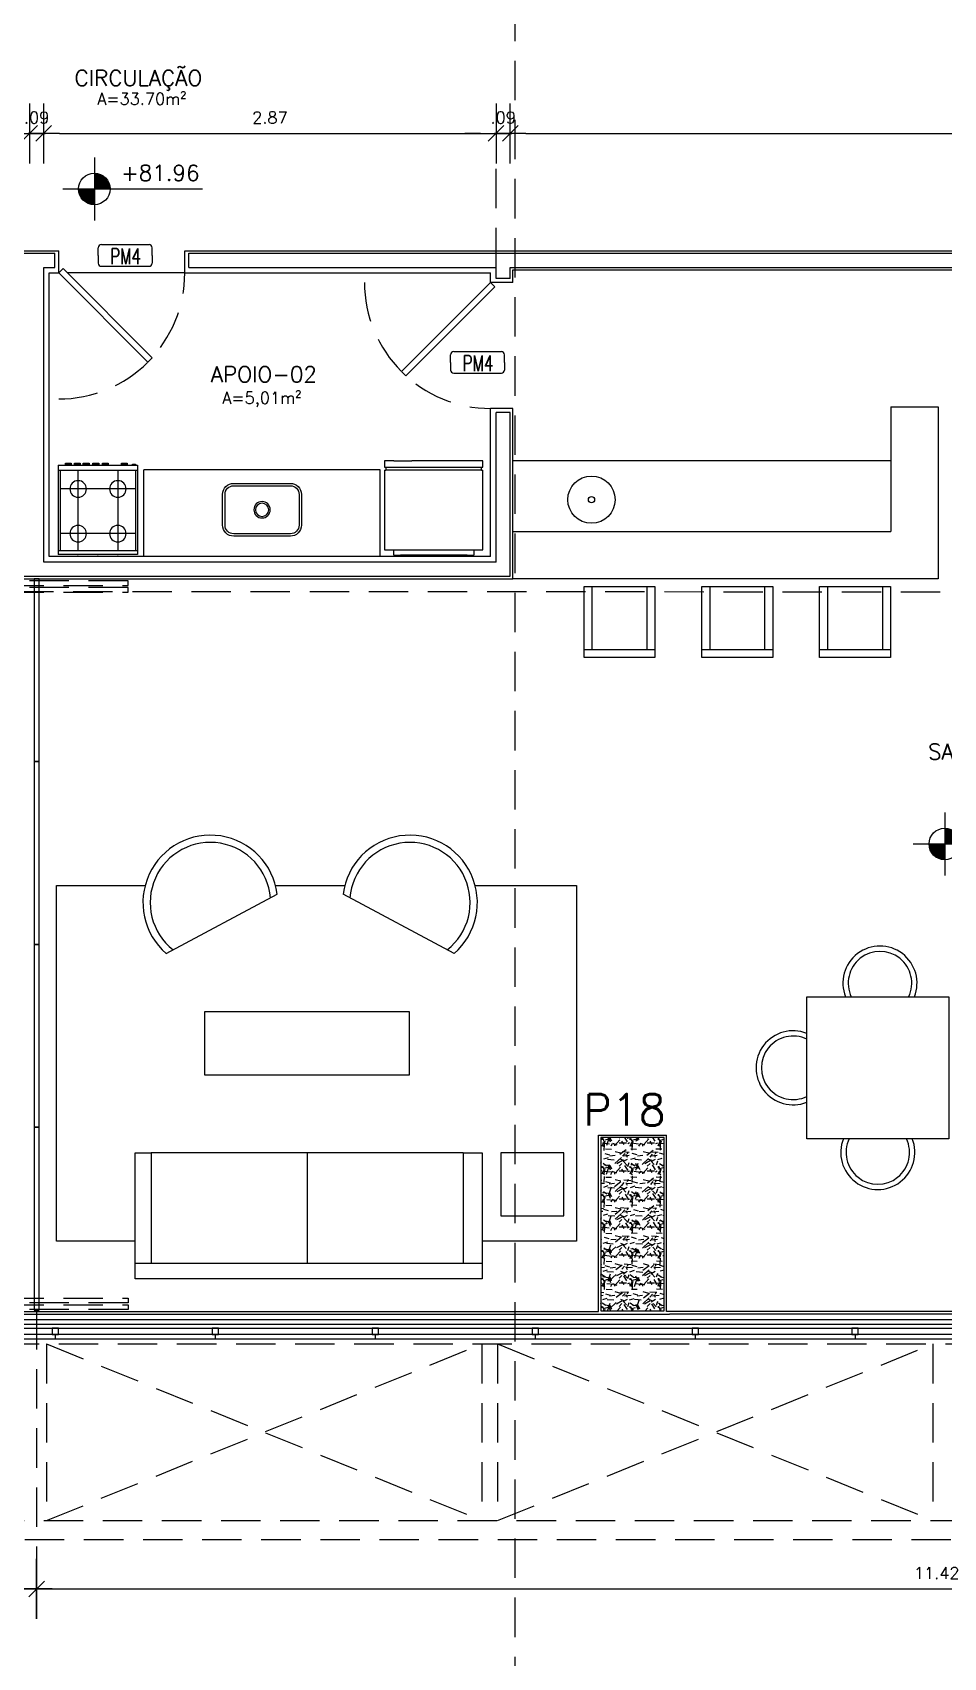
# Model space of a CAD drawing. Header units: millimetres. Extents: x 1658.6 to 1706.6, y -26.2 to 3.6.
# Drawn here: x 1681.69 to 1687.47, y -15.89 to -5.58 of the extents above; entities that cross this region are included whole.
import ezdxf
from ezdxf.enums import TextEntityAlignment as Align

# ---------------------------------------------------------------- set-up
doc = ezdxf.new("R2010")
doc.units = ezdxf.units.MM
doc.linetypes.add('DASHED2', pattern=[0.375, 0.25, -0.125])
doc.linetypes.add('HIDDEN', pattern=[0.375, 0.25, -0.125])
for name, color, linetype in [('COTA', 11, 'Continuous'), ('EMVISTA', 2, 'Continuous'), ('ESQUADRIA', 2, 'Continuous'), ('ESQUADRIA CT', 2, 'Continuous'), ('HACHURA 1', 8, 'Continuous'), ('HACHURIA', 11, 'Continuous'), ('IND', 1, 'Continuous'), ('INDICACOES', 2, 'Continuous'), ('MOBILIA 2', 11, 'Continuous'), ('PAREDE', 7, 'Continuous'), ('PAREDE 1', 7, 'Continuous'), ('PILAR', 21, 'Continuous'), ('PISO', 1, 'Continuous'), ('PROJECAO', 1, 'DASHED2'), ('TEXTO 1', 3, 'Continuous'), ('TEXTO 2', 2, 'Continuous'), ('WC', 4, 'Continuous'), ('WC 2', 11, 'Continuous')]:
    doc.layers.add(name, color=color, linetype=linetype)
doc.styles.add('ROMANS', font='romans.shx')
doc.dimstyles.new('Copy of TICK50', dxfattribs={"dimtxt": 0.075, "dimasz": 0.0995, "dimexe": 0.18, "dimexo": 0.0625, "dimgap": 0.063, "dimtad": 1, "dimrnd": 0.005, "dimzin": 4, "dimdsep": 46, "dimtxsty": 'ROMANS', "dimblk1": 'TICK', "dimblk2": 'TICK', "dimsah": 1, "dimcen": 0.09, "dimse1": 1, "dimse2": 1, "dimclrd": 256, "dimclrt": 2, "dimaunit": 1, "dimadec": 4, "dimazin": 0, "dimtfac": 1, "dimtix": 1, "dimtmove": 2, "dimatfit": 3, "dimldrblk": 'TICK', "dimfxl": 0.18, "dimtfillclr": 256, "dimtolj": 1, "dimtzin": 0, "dimlwd": -1, "dimarcsym": 0})

# ---------------------------------------------------------------- blocks, each defined once
blk = doc.blocks.new('IND ESQUADRIAS')
for p, q in [((-0.2563558479264429, 0.1030012551640027), (-0.2563558479264429, 0.1762319728281909)), ((-0.2265853104265716, 0.2060025103278349), (0.2265853104265716, 0.2060025103278349)), ((0.2563558479265566, 0.1030012551640027), (0.2563558479265566, 0.1762319728281909)), ((-0.2563558479264429, 0.1030012551640027), (-0.2563558479264429, 0.02977053749978609)), ((-0.2265853104265716, 1.13686837721616e-13), (0.2265853104265716, -1.4210854715202e-13)), ((0.2563558479265566, 0.1030012551640027), (0.2563558479265566, 0.02977053749978609))]:
    blk.add_line(p, q)
for centre, start, end in [((-0.2265853104265716, 0.1762319728281909), 90.00000000002606, 180), ((0.2265853104265716, 0.1762319728281909), 0, 89.99999999997395), ((-0.2265853104265716, 0.02977053749978609), 180, 269.9999999999739), ((0.2265853104265716, 0.02977053749978609), 270.000000000026, 0)]:
    blk.add_arc(centre, 0.02977053750000018, start, end)
at = {"linetype": 'ByBlock', "style": 'ROMANS', "width": 0.7}
blk.add_attdef('P01', text='', height=0.15, dxfattribs=at).set_placement((0.004060482612999294, -0.02483593413271024), align=Align.BOTTOM_CENTER)
blk = doc.blocks.new('IND NÍVEL')
at = {"layer": 'IND'}
for p, q in [((0, 0.003999999999997783), (0, -0.003999999999997783)), ((-0.003999999999905413, 0), (0.01371109537376469, 0))]:
    blk.add_line(p, q, dxfattribs=at)
blk.add_circle((0, 0), 0.002, dxfattribs=at)
for points in [[(-0.001999999999952706, -7.105427357601002e-15), (0, 0), (-0.001913138941290526, -0.0005830089119811532), (0, 0)], [(-0.001913138941290526, -0.0005830089119811532), (0, 0), (-0.001694043915904331, -0.001063115803134451), (0, 0)], [(-0.001694043915904331, -0.001063115803134451), (0, 0), (-0.001388999061418872, -0.001438986312301438), (0, 0)], [(-0.001388999061418872, -0.001438986312301438), (0, 0), (-0.001146908882674325, -0.001638474905078624), (0, 0)], [(-0.001146908882674325, -0.001638474905078624), (0, 0), (-0.0008994846402856638, -0.001786316708262348), (0, 0)], [(-0.0008994846402856638, -0.001786316708262348), (0, 0), (-0.0006948571481188992, -0.001875412899572382), (0, 0)], [(-0.0006948571481188992, -0.001875412899572382), (0, 0), (-0.0004543213194665441, -0.001947714593761418), (0, 0)], [(-0.0004543213194665441, -0.001947714593761418), (0, 0), (-0.0003000596784659137, -0.001977362938191618), (0, 0)], [(-0.0003000596784659137, -0.001977362938191618), (0, 0), (-0.0001880341042124201, -0.001991141174194411), (0, 0)], [(-0.0001880341042124201, -0.001991141174194411), (0, 0), (-0.0001006992933980655, -0.001997463304356017), (0, 0)], [(-0.0001006992933980655, -0.001997463304356017), (0, 0), (0, -0.002000000000002444), (0, 0)], [(0.0001006992938528128, 0.001997463304356017), (0, 0), (0, 0.002000000000002444), (0, 0)], [(0.0001880341042124201, 0.001991141174194411), (0, 0), (0.0001006992938528128, 0.001997463304356017), (0, 0)], [(0.0003000596784659137, 0.001977362938191618), (0, 0), (0.0001880341042124201, 0.001991141174194411), (0, 0)], [(0.0004543213194665441, 0.001947714593761418), (0, 0), (0.0003000596784659137, 0.001977362938191618), (0, 0)], [(0.0006948571481188992, 0.001875412899572382), (0, 0), (0.0004543213194665441, 0.001947714593761418), (0, 0)], [(0.0008994846402856638, 0.001786316708262348), (0, 0), (0.0006948571481188992, 0.001875412899572382), (0, 0)], [(0.001146908882674325, 0.001638474905078624), (0, 0), (0.0008994846402856638, 0.001786316708262348), (0, 0)], [(0.001388999061418872, 0.001438986312301438), (0, 0), (0.001146908882674325, 0.001638474905078624), (0, 0)], [(0.001694043915904331, 0.001063115803134451), (0, 0), (0.001388999061418872, 0.001438986312301438), (0, 0)], [(0.001913138941290526, 0.0005830089119811532), (0, 0), (0.001694043915904331, 0.001063115803134451), (0, 0)], [(0.001999999999952706, 7.105427357601002e-15), (0, 0), (0.001913138941290526, 0.0005830089119811532), (0, 0)]]:
    blk.add_solid(points, dxfattribs=at)
at = {"layer": 'IND', "color": 3, "style": 'ROMANS'}
blk.add_attdef('+0,00', (0.003401044765723782, 0.001029426192253879), '', height=0.002, dxfattribs=at)
blk = doc.blocks.new('aae')
at = {"layer": 'MOBILIA 2'}
for p, q in [((1138.9558690445, 53.59926797184039), (1138.9558690445, 54.04926797184021)), ((1138.9558690445, 53.99926797184025), (1139.3558690445, 53.99926797184025)), ((1139.3558690445, 53.64926797184035), (1138.9558690445, 53.64926797184035))]:
    blk.add_line(p, q, dxfattribs=at)
blk.add_lwpolyline([(1139.3558690445, 54.04926797184021), (1138.9058690445, 54.04926797184021), (1138.9058690445, 53.59926797184039), (1139.3558690445, 53.59926797184039)], close=True, dxfattribs=at)
blk = doc.blocks.new('TICK')
at = {"layer": 'COTA'}
for p, q in [((0, 1.907592907288972), (0, -1.907600000000002)), ((-1, 0), (1, 0))]:
    blk.add_line(p, q, dxfattribs=at)
at = {"layer": 'COTA', "color": 2}
blk.add_line((0.5, 0.5), (-0.5, -0.5), dxfattribs=at)
blk = doc.blocks.new('*D89')
at = {"layer": 'COTA'}
blk.add_line((1681.818947151718, -15.45237665051484), (1693.039947151718, -15.45237665051484), dxfattribs=at)
at = {"layer": 'Defpoints', "color": 0}
for p in [(1681.719447151718, -8.715458296289064), (1693.139447151718, -11.75045829628905), (1693.139447151718, -15.45237665051484)]:
    blk.add_point(p, dxfattribs=at)
at = {"layer": 'COTA', "xscale": 0.0995, "yscale": 0.0995, "zscale": 0.0995, "rotation": 180}
blk.add_blockref('TICK', (1681.719447151718, -15.45237665051484), dxfattribs=at)
at = {"layer": 'COTA', "xscale": 0.0995, "yscale": 0.0995, "zscale": 0.0995}
blk.add_blockref('TICK', (1693.139447151718, -15.45237665051484), dxfattribs=at)
at = {"layer": 'COTA', "color": 2, "insert": (1687.429447151718, -15.35187665051484), "char_height": 0.075, "attachment_point": 5, "style": 'ROMANS'}
blk.add_mtext('\\A1;11.42', dxfattribs=at)
blk = doc.blocks.new('*D88')
at = {"layer": 'COTA'}
blk.add_line((1670.553947151719, -15.45237665051484), (1681.619947151718, -15.45237665051484), dxfattribs=at)
at = {"layer": 'Defpoints', "color": 0}
for p in [(1681.719447151718, -8.715458296289064), (1670.454447151719, -11.92545829628905), (1681.719447151718, -15.45237665051484)]:
    blk.add_point(p, dxfattribs=at)
at = {"layer": 'COTA', "xscale": 0.0995, "yscale": 0.0995, "zscale": 0.0995, "rotation": 180}
blk.add_blockref('TICK', (1670.454447151719, -15.45237665051484), dxfattribs=at)
at = {"layer": 'COTA', "xscale": 0.0995, "yscale": 0.0995, "zscale": 0.0995}
blk.add_blockref('TICK', (1681.719447151718, -15.45237665051484), dxfattribs=at)
at = {"layer": 'COTA', "color": 2, "insert": (1676.086947151719, -15.35187665051484), "char_height": 0.075, "attachment_point": 5, "style": 'ROMANS'}
blk.add_mtext('\\A1;11.27', dxfattribs=at)
blk = doc.blocks.new('*D68')
at = {"layer": 'COTA'}
blk.add_line((1684.823947151718, -6.21899981550807), (1693.039947151719, -6.21899981550807), dxfattribs=at)
at = {"layer": 'Defpoints', "color": 0}
for p in [(1693.139447151719, -5.553458367225545), (1693.139447151719, -6.21899981550807), (1684.724447151718, -7.068458367225539)]:
    blk.add_point(p, dxfattribs=at)
at = {"layer": 'COTA', "xscale": 0.0995, "yscale": 0.0995, "zscale": 0.0995, "rotation": 180}
blk.add_blockref('TICK', (1684.724447151718, -6.21899981550807), dxfattribs=at)
at = {"layer": 'COTA', "xscale": 0.0995, "yscale": 0.0995, "zscale": 0.0995}
blk.add_blockref('TICK', (1693.139447151719, -6.21899981550807), dxfattribs=at)
at = {"layer": 'COTA', "color": 2, "insert": (1688.931947151719, -6.11849981550807), "char_height": 0.075, "attachment_point": 5, "style": 'ROMANS'}
blk.add_mtext('\\A1;8.42', dxfattribs=at)
blk = doc.blocks.new('*D67')
at = {"layer": 'COTA'}
for p, q in [((1684.534947151719, -6.21899981550807), (1684.435447151719, -6.21899981550807)), ((1684.634447151719, -6.21899981550807), (1684.724447151718, -6.21899981550807)), ((1684.823947151718, -6.21899981550807), (1684.923447151718, -6.21899981550807))]:
    blk.add_line(p, q, dxfattribs=at)
at = {"layer": 'Defpoints', "color": 0}
for p in [(1684.724447151718, -6.21899981550807), (1684.634447151719, -7.068458367225531), (1684.724447151718, -7.068458367225539)]:
    blk.add_point(p, dxfattribs=at)
at = {"layer": 'COTA', "xscale": 0.0995, "yscale": 0.0995, "zscale": 0.0995}
blk.add_blockref('TICK', (1684.634447151719, -6.21899981550807), dxfattribs=at)
at = {"layer": 'COTA', "xscale": 0.0995, "yscale": 0.0995, "zscale": 0.0995, "rotation": 180}
blk.add_blockref('TICK', (1684.724447151718, -6.21899981550807), dxfattribs=at)
at = {"layer": 'COTA', "color": 2, "insert": (1684.679447151718, -6.11849981550807), "char_height": 0.075, "attachment_point": 5, "style": 'ROMANS'}
blk.add_mtext('\\A1;.09', dxfattribs=at)
blk = doc.blocks.new('*D66')
at = {"layer": 'COTA'}
blk.add_line((1681.863947151718, -6.21899981550807), (1684.534947151719, -6.21899981550807), dxfattribs=at)
at = {"layer": 'Defpoints', "color": 0}
for p in [(1684.634447151719, -6.21899981550807), (1681.764447151718, -7.068458367225539), (1684.634447151719, -7.068458367225531)]:
    blk.add_point(p, dxfattribs=at)
at = {"layer": 'COTA', "xscale": 0.0995, "yscale": 0.0995, "zscale": 0.0995, "rotation": 180}
blk.add_blockref('TICK', (1681.764447151718, -6.21899981550807), dxfattribs=at)
at = {"layer": 'COTA', "xscale": 0.0995, "yscale": 0.0995, "zscale": 0.0995}
blk.add_blockref('TICK', (1684.634447151719, -6.21899981550807), dxfattribs=at)
at = {"layer": 'COTA', "color": 2, "insert": (1683.199447151718, -6.11849981550807), "char_height": 0.075, "attachment_point": 5, "style": 'ROMANS'}
blk.add_mtext('\\A1;2.87', dxfattribs=at)
blk = doc.blocks.new('*D65')
at = {"layer": 'COTA'}
for p, q in [((1681.574947151718, -6.21899981550807), (1681.475447151718, -6.21899981550807)), ((1681.674447151718, -6.21899981550807), (1681.764447151718, -6.21899981550807)), ((1681.863947151718, -6.21899981550807), (1681.963447151718, -6.21899981550807))]:
    blk.add_line(p, q, dxfattribs=at)
at = {"layer": 'Defpoints', "color": 0}
for p in [(1681.764447151718, -6.21899981550807), (1681.674447151718, -7.068458367225539), (1681.764447151718, -7.068458367225539)]:
    blk.add_point(p, dxfattribs=at)
at = {"layer": 'COTA', "xscale": 0.0995, "yscale": 0.0995, "zscale": 0.0995}
blk.add_blockref('TICK', (1681.674447151718, -6.21899981550807), dxfattribs=at)
at = {"layer": 'COTA', "xscale": 0.0995, "yscale": 0.0995, "zscale": 0.0995, "rotation": 180}
blk.add_blockref('TICK', (1681.764447151718, -6.21899981550807), dxfattribs=at)
at = {"layer": 'COTA', "color": 2, "insert": (1681.719447151718, -6.11849981550807), "char_height": 0.075, "attachment_point": 5, "style": 'ROMANS'}
blk.add_mtext('\\A1;.09', dxfattribs=at)
blk = doc.blocks.new('*D64')
at = {"layer": 'COTA'}
blk.add_line((1678.903947151718, -6.21899981550807), (1681.574947151718, -6.21899981550807), dxfattribs=at)
at = {"layer": 'Defpoints', "color": 0}
for p in [(1681.674447151718, -6.21899981550807), (1678.804447151718, -7.068458367225539), (1681.674447151718, -7.068458367225539)]:
    blk.add_point(p, dxfattribs=at)
at = {"layer": 'COTA', "xscale": 0.0995, "yscale": 0.0995, "zscale": 0.0995, "rotation": 180}
blk.add_blockref('TICK', (1678.804447151718, -6.21899981550807), dxfattribs=at)
at = {"layer": 'COTA', "xscale": 0.0995, "yscale": 0.0995, "zscale": 0.0995}
blk.add_blockref('TICK', (1681.674447151718, -6.21899981550807), dxfattribs=at)
at = {"layer": 'COTA', "color": 2, "insert": (1680.239447151718, -6.11849981550807), "char_height": 0.075, "attachment_point": 5, "style": 'ROMANS'}
blk.add_mtext('\\A1;2.87', dxfattribs=at)
blk = doc.blocks.new('FOGÃO 4B')
for p, q in [((0.5600000000000005, 0.6300000000000026), (0, 0.6300000000000026)), ((0, 0), (0, 0.6300000000000026)), ((0.5600000000000005, 0.6049999999999969), (0, 0.6049999999999969)), ((0.0150000000000006, 0.0386474700376454), (0.0150000000000006, 0.6049999999999827)), ((0.1400000000000006, 0.0386474700376454), (0.1400000000000006, 0.6049999999999827)), ((0.4200000000000035, 0.0386474700376383), (0.4200000000000035, 0.6049999999999969)), ((0.545, 0.0386474700376383), (0.545, 0.6049999999999969)), ((0.5600000000000005, 0), (0.5600000000000005, 0.6300000000000026)), ((0.545, 0.4835999694856739), (0.0150000000000024, 0.4835999694856739)), ((0.545, 0.1685999694856761), (0.0150000000000006, 0.1685999694856761)), ((0.5600000000000005, 0.0386474700376311), (0, 0.0386474700376311)), ((0, 0), (0.5600000000000005, 0)), ((0.5451437570488374, -0.0068558178247429), (0.5451437570488374, 0)), ((0.523664426358927, -0.0001333010939817), (0.523664426358927, -0.0068558178247429)), ((0.523664426358927, -0.0068558178247429), (0.5451437570488374, -0.0068558178247429))]:
    blk.add_line(p, q)
for points in [[(0.0519614778746078, -0.0010713266843254), (0.0519614778746078, -0.0134219969571135), (0.092814322520125, -0.0134219969571135), (0.092814322520125, -0.0010713266843254)], [(0.1149253982303264, -0.0010713266843254), (0.1149253982303264, -0.0134219969571135), (0.1557782428758436, -0.0134219969571135), (0.1557782428758436, -0.0010713266843254)], [(0.1776787369126147, -0.0010713266843254), (0.1776787369126147, -0.0134219969571135), (0.2185315815581319, -0.0134219969571135), (0.2185315815581319, -0.0010713266843254)], [(0.245486035757235, -0.0010713266843254), (0.245486035757235, -0.0134219969571135), (0.2863388804027522, -0.0134219969571135), (0.2863388804027522, -0.0010713266843254)], [(0.3120298445612715, -0.0010713266843254), (0.3120298445612715, -0.0134219969571135), (0.3528826892067887, -0.0134219969571135), (0.3528826892067887, -0.0010713266843254)], [(0.4463809522099301, -0.0010713266843254), (0.4463809522099301, -0.0134219969571135), (0.4872337968554472, -0.0134219969571135), (0.4872337968554472, -0.0010713266843254)]]:
    blk.add_lwpolyline(points, close=True)
for centre in [(0.1412634900405827, 0.4835999694856739), (0.4212634900405839, 0.4835999694856739), (0.1412634900405827, 0.1685999694856761), (0.4212634900405839, 0.1685999694856761)]:
    blk.add_circle(centre, 0.0584563888778918)
for p in [(0.1400000000000006, 0.6300000000000026), (0.2799999999999994, 0.6300000000000026), (0.42, 0.6300000000000026)]:
    blk.add_point(p)
blk = doc.blocks.new('GELADEIRA1')
for p, q in [((-0.2475000000000005, -0.0003732400716965), (-0.1974999999999998, 0)), ((0.2975000000000008, 2e-16), (-0.1974999999999998, 0)), ((0.2975000000000008, 2e-16), (0.3475000000000015, -0.0003732400716963)), ((-0.3149999999999995, -0.0403732400716963), (-0.2475000000000005, -0.0403732400716963)), ((-0.3150000000000013, -0.6324999999999995), (-0.3150000000000013, -0.0403732400716963)), ((-0.2475000000000005, -0.0003732400716965), (-0.2475000000000005, -0.0403732400716963)), ((0.3475000000000015, -0.0403732400716964), (0.3475000000000015, -0.0003732400716963)), ((0.4150000000000005, -0.0403732400716964), (0.4150000000000005, -0.6324999999999995)), ((-0.3149999999999995, -0.6999999999999998), (-0.3149999999999995, -0.6524999999999995)), ((-0.2475000000000005, -0.6999999999999998), (-0.3149999999999995, -0.6999999999999998)), ((-0.3050000000000015, -0.6524999999999995), (-0.3050000000000015, -0.6324999999999995)), ((0.4050000000000007, -0.6324999999999995), (-0.3050000000000015, -0.6324999999999995)), ((-0.3050000000000015, -0.6524999999999995), (0.4050000000000007, -0.6524999999999995)), ((-0.2475000000000005, -0.6999999999999998), (-0.1125000000000007, -0.6999999999999998)), ((0.4150000000000005, -0.6999999999999998), (-0.1125000000000007, -0.6999999999999998)), ((0.4050000000000007, -0.6324999999999995), (0.4050000000000007, -0.6524999999999995)), ((0.4150000000000005, -0.6524999999999995), (0.4150000000000005, -0.6999999999999998))]:
    blk.add_line(p, q)
for points in [[(-0.2475000000000005, -0.0403732400716963), (0.3475000000000015, -0.0403732400716963)], [(0.3475000000000015, -0.0403732400716964), (0.4150000000000005, -0.0403732400716964)], [(-0.3149999999999995, -0.6324999999999994), (-0.3050000000000015, -0.6324999999999994)], [(-0.3149999999999995, -0.6524999999999995), (-0.3050000000000015, -0.6524999999999995)], [(0.4050000000000007, -0.6324999999999995), (0.4150000000000005, -0.6324999999999995)], [(0.4050000000000007, -0.6524999999999995), (0.4150000000000005, -0.6524999999999995)]]:
    blk.add_lwpolyline(points)
blk = doc.blocks.new('Cuba Tramontina 47BL')
for points in [[(0.2499999999995453, -0.09750000000001818), (0.2499999999995453, 0.09750000000024557, 0.414213562373095), (0.1799999999995452, 0.1675000000002456), (-0.18, 0.1675000000002456, 0.414213562373095), (-0.25, 0.09750000000024556), (-0.25, -0.09750000000001818, 0.414213562373095), (-0.18, -0.1675000000000182), (0.1799999999995452, -0.1675000000000182, 0.414213562373095)], [(0.2349999999995452, -0.09750000000001818), (0.2349999999995452, 0.09750000000024556, 0.4142135623730949), (0.1799999999995452, 0.1525000000002456), (-0.18, 0.1525000000002456, 0.414213562373095), (-0.235, 0.09750000000024554), (-0.235, -0.09750000000001818, 0.4142135623730949), (-0.18, -0.1525000000000182), (0.1799999999995452, -0.1525000000000182, 0.4142135623730949)]]:
    blk.add_lwpolyline(points, format="xyb", close=True)
for radius in [0.052, 0.042]:
    blk.add_circle((0, 0), radius)
blk = doc.blocks.new('P80')
at = {"layer": 'ESQUADRIA CT', "color": 1, "linetype": 'HIDDEN'}
blk.add_lwpolyline([(-1.78e-14, 0.7999999999999546, 0.414213562373095), (-0.8000000000000149, -2.84e-14, 0.414213562373095)], format="xyb", dxfattribs=at)
at = {"layer": 'ESQUADRIA CT'}
blk.add_lwpolyline([(-0.0274985200500559, -0.0274985200500737), (-0.5931823610801211, 0.5381853209800056), (-0.5656838410300651, 0.5656838410300509), (0, 0)], close=True, dxfattribs=at)
blk = doc.blocks.new('ESTRUTURA(20-03-2019)')
at = {"layer": 'HACHURA 1'}
h = blk.add_hatch(dxfattribs=at)
h.set_pattern_fill('GRAVEL', color=256, scale=0.007, style=0)
h.set_pattern_definition([(228.0128, (-1519.943619496163, 91.48711716250484), (-1.422401208612721, -1.60020196626588), [0.02392047, -2.368135]), (184.9697, (-1519.959621496163, 91.46933716250484), (2.133603451432539, 0.1777987452771221), [0.04104835, -4.06378]), (132.5104, (-1520.000515496163, 91.46578116250484), (1.777998706283219, -1.955801910472229), [0.02894374, -2.865429]), (267.2737, (-1520.069857496163, 91.42133116250484), (0.1777992279579721, 3.55599885573565), [0.03738035, -3.700648]), (292.8337, (-1520.071635496163, 91.38399316250484), (-0.8890025238851333, 2.133601213103578), [0.03665438, -3.628786]), (357.2737, (-1520.057411496163, 91.35021116250483), (-3.55599885573565, 0.1777992279579723), [0.03738035, -3.700648]), (37.6942, (-1520.020073496163, 91.34843316250485), (-2.311401460286795, -1.777998414988943), [0.04943357999999999, -4.893917000000001]), (72.2553, (-1519.980957496163, 91.37865916250485), (1.244602489582704, 3.911601134422548), [0.0466704, -4.620371]), (121.4296, (-1519.966733496163, 91.42310916250484), (-1.422400366468514, 2.311397281198088), [0.03750691, -3.713185]), (175.2364, (-1519.986291496163, 91.45511316250484), (1.955798463713812, -0.1777983313904809), [0.04281990999999954, -2.09817299999997]), (222.3974, (-1520.028963496163, 91.45866916250483), (-2.13360006420678, -1.955797455544588), [0.05537546, -5.482176]), (138.8141, (-1519.893835496163, 91.41955316250484), (-1.244599207195732, 1.06679835899868), [0.01890035, -1.871142]), (171.4692, (-1519.908059496163, 91.43199916250484), (2.311396471691398, -0.3556008960031989), [0.03595773999999953, -3.55982199999997]), (225, (-1519.943619496163, 91.43733316250484), (-3.730349362740526e-17, -0.1777998788090138), [0.02514463, -0.2263023]), (203.1986, (-1519.956065496163, 91.45866916250483), (0.8890029977913583, 0.3556015592014385), [0.01354087, -1.340542]), (291.8014, (-1519.968511496163, 91.45333516250484), (-0.1778001247326156, 0.5334003436112306), [0.01914962, -0.9383360000000001]), (30.9638, (-1519.961399496163, 91.43555516250484), (0.5333994368365759, 0.3556002771062386), [0.03110239999999977, -1.005640999999985]), (161.5651, (-1519.934729496163, 91.45155716250484), (0.3556001622726687, -0.1777997355725554), [0.02249009, -0.539763]), (16.38950000000001, (-1520.071635496163, 91.45333516250484), (1.778000980977855, 0.5333988904977464), [0.03150616000000001, -3.119116]), (70.3462, (-1520.041409496163, 91.46222516250484), (-0.7111980182073556, -1.95579723419815), [0.02643193, -2.616754]), (293.1986, (-1519.934729496163, 91.48711716250484), (-0.3556015592014385, 0.8890029977913584), [0.0270816, -1.327004]), (343.6105, (-1519.924061496163, 91.46222516250484), (-1.778000980977855, 0.5333988904977468), [0.03150615999999954, -3.11911599999997]), (339.444, (-1520.071635496163, 91.34309916250484), (-0.8890011034979137, 0.3555995685235097), [0.03038245, -1.488739]), (294.7751, (-1520.043187496163, 91.33243116250485), (-0.8889979282538788, 1.955799091830967), [0.02545703999999976, -2.52025199999997]), (66.80140000000002, (-1519.932951496163, 91.30931716250484), (0.3556015592014388, 0.8890029977913583), [0.0270816, -1.327004]), (17.35400000000001, (-1519.922283496163, 91.33420916250483), (-2.311400124730197, -0.7111989272923943), [0.02980481, -2.950667999999999]), (69.444, (-1520.020073496163, 91.30931716250484), (-0.3555995685235101, -0.8890011034979135), [0.01519126, -1.503936]), (101.3098999999999, (-1519.943619496163, 91.30931716250484), (-0.1777991224021144, 0.7111977222631835), [0.00906604999999989, -0.8975399999999929]), (165.9638, (-1519.945397496163, 91.31820716250483), (0.5334003748288021, -0.1777996922886549), [0.03665438, -0.6964335]), (186.0090000000001, (-1519.980957496163, 91.32709716250484), (1.777997378109956, 0.1777995847983501), [0.03396869, -3.362898]), (303.6901, (-1519.961399496163, 91.41955316250484), (-0.1778000609915063, 0.3555996569462287), [0.02564268, -0.6154246]), (353.1572, (-1519.947175496163, 91.39821716250484), (3.02260124996504, -0.3556015926158388), [0.04476898999999999, -4.43212]), (60.94540000000001, (-1519.902725496163, 91.39288316250484), (-0.7111983456080363, -1.244597032758389), [0.01830556, -1.812258]), (90, (-1519.893835496163, 91.40888516250484), (-0.1778, 0.1778), [0.010668, -0.167132]), (120.2564, (-1519.984513496163, 91.33243116250485), (0.7111984926785277, -1.244599372273429), [0.02470069, -2.445373]), (48.01279999999999, (-1519.996959496163, 91.35376716250484), (1.42240120861272, 1.600201966265881), [0.04784101, -2.344216]), (0, (-1519.964955496163, 91.38932716250484), (0.1778, 0.1778), [0.046228, -0.131572]), (325.3048, (-1519.918727496163, 91.38932716250484), (-1.777996919366758, 1.244600118333933), [0.0281127, -2.783151]), (254.0546, (-1519.895613496163, 91.37332516250484), (-0.1778004535791032, -0.7112016942242539), [0.02588803, -1.268519]), (207.646, (-1519.902725496163, 91.34843316250485), (-3.37819881343159, -1.778001118230637), [0.04215015, -4.172875]), (175.4261, (-1519.940063496163, 91.32887516250484), (-2.311400532332326, 0.1777991397853624), [0.04459202999999953, -4.414605999999941]), (175.4261, (-1519.940063496163, 91.32887516250484), (-2.311400532332326, 0.1777991397853624), [0.04459202999999953, -4.414605999999941])])
h.paths.add_polyline_path([(-14.80499999999961, 0.1100000000000421), (-14.40499999999929, 0.1100000000000563), (-14.40499999999975, 1.209999999999923), (-14.80499999999938, 1.20999999999998)])
at = {"layer": 'PILAR'}
blk.add_lwpolyline([(-14.80499999999938, 1.209999999999965), (-14.80499999999938, 0.1100000000000563), (-14.40499999999929, 0.1100000000000563), (-14.40499999999929, 1.209999999999923), (-14.80499999999938, 1.209999999999923)], dxfattribs=at)
at = {"layer": 'PROJECAO', "color": 11}
blk.add_line((-29.46999999999866, 0), (2.273736754432321e-13, 0), dxfattribs=at)

msp = doc.modelspace()

# ---------------------------------------------------------------- linework, layer by layer
at = {"layer": 'COTA', "linetype": 'HIDDEN'}
for p, q in [((1684.634447151719, -7.068458367225531), (1684.634447151719, -6.40880601550807)), ((1681.719447151718, -13.68345836722551), (1681.719447151718, -15.5905705214513))]:
    msp.add_line(p, q, dxfattribs=at)
at = {"layer": 'EMVISTA', "color": 1}
for p, q in [((1677.69944715172, -13.7084583672255), (1685.734447151718, -13.7084583672255)), ((1692.819447151718, -13.7084583672255), (1685.734447151718, -13.7084583672255)), ((1670.674447151719, -13.79845836722554), (1700.104447151718, -13.79845836722554))]:
    msp.add_line(p, q, dxfattribs=at)
at = {"layer": 'ESQUADRIA'}
for p, q in [((1692.819447151718, -13.74522331433886), (1670.674447151719, -13.74522331433886)), ((1692.819447151718, -13.77522331433872), (1670.674447151719, -13.77522331433872)), ((1700.144447151718, -13.83845836722556), (1670.674447151719, -13.83845836722556)), ((1700.174447151718, -13.86845836722544), (1670.674447151719, -13.86845836722544)), ((1681.838047151719, -13.83845836722553), (1681.838047151719, -13.86845836722544)), ((1682.852847151719, -13.83845836722553), (1682.852847151719, -13.86845836722544)), ((1683.867647151719, -13.83845836722553), (1683.867647151719, -13.86845836722544)), ((1684.882447151719, -13.83845836722556), (1684.882447151719, -13.86845836722547)), ((1685.897247151719, -13.83845836722556), (1685.897247151719, -13.86845836722547)), ((1686.912047151719, -13.83845836722556), (1686.912047151719, -13.86845836722547))]:
    msp.add_line(p, q, dxfattribs=at)
for points in [[(1681.704447151718, -9.043458367225533), (1681.704447151718, -10.20345836722553), (1681.734447151718, -10.20345836722553), (1681.734447151718, -9.043458367225533)], [(1681.704447151718, -10.20345836722553), (1681.704447151718, -11.36345836722553), (1681.734447151718, -11.36345836722553), (1681.734447151718, -10.20345836722553)], [(1681.704447151718, -11.36345836722553), (1681.704447151718, -12.52345836722552), (1681.734447151718, -12.52345836722552), (1681.734447151718, -11.36345836722553)], [(1681.704447151718, -12.52345836722552), (1681.704447151718, -13.68345836722551), (1681.734447151718, -13.68345836722551), (1681.734447151718, -12.52345836722552)]]:
    msp.add_lwpolyline(points, close=True, dxfattribs=at)
at = {"layer": 'ESQUADRIA', "color": 3}
for points in [[(1681.818047151719, -13.83845836722553), (1681.858047151719, -13.83845836722553), (1681.858047151719, -13.79845836722551), (1681.818047151719, -13.79845836722551)], [(1682.832847151719, -13.83845836722553), (1682.872847151719, -13.83845836722553), (1682.872847151719, -13.79845836722551), (1682.832847151719, -13.79845836722551)], [(1683.847647151719, -13.83845836722553), (1683.887647151719, -13.83845836722553), (1683.887647151719, -13.79845836722551), (1683.847647151719, -13.79845836722551)], [(1684.862447151719, -13.83845836722556), (1684.902447151719, -13.83845836722556), (1684.902447151719, -13.79845836722554), (1684.862447151719, -13.79845836722554)], [(1685.877247151719, -13.83845836722556), (1685.917247151719, -13.83845836722556), (1685.917247151719, -13.79845836722554), (1685.877247151719, -13.79845836722554)], [(1686.892047151719, -13.83845836722556), (1686.932047151719, -13.83845836722556), (1686.932047151719, -13.79845836722554), (1686.892047151719, -13.79845836722554)]]:
    msp.add_lwpolyline(points, close=True, dxfattribs=at)
at = {"layer": 'HACHURIA'}
for p, q in [((1681.579447151718, -6.963458367225535), (1681.859447151718, -6.963458367225535)), ((1681.859447151718, -7.103458367225535), (1681.859447151718, -6.963458367225542)), ((1682.659447151718, -7.103458367225528), (1682.659447151718, -6.963458367225535)), ((1682.659447151718, -6.963458367225535), (1688.054447151715, -6.963458367225535)), ((1681.799447151718, -8.903458367225547), (1681.799447151718, -7.103458367225535)), ((1681.799447151718, -7.103458367225535), (1681.859447151718, -7.103458367225535)), ((1682.659447151718, -7.103458367225528), (1684.599447151718, -7.103458367225528)), ((1684.599447151718, -7.163458367225552), (1684.599447151718, -7.103458367225549)), ((1684.739447151718, -7.163458367225566), (1684.739447151718, -7.083458367225546)), ((1684.739447151718, -7.083458367225546), (1688.054447151715, -7.083458367225546)), ((1684.739447151718, -7.163458367225552), (1684.599447151718, -7.163458367225552)), ((1684.599447151718, -8.903458367225532), (1684.599447151718, -7.963458367225542)), ((1684.739447151718, -7.963458367225542), (1684.599447151718, -7.963458367225542)), ((1684.739447151719, -9.043458367225547), (1684.739447151719, -7.963458367225549)), ((1684.599447151718, -8.903458367225532), (1681.799447151718, -8.903458367225532)), ((1678.699447151718, -9.043458367225533), (1684.739447151719, -9.043458367225533)), ((1685.284447151718, -12.57345836722558), (1685.714447151718, -12.57345836722558)), ((1685.284447151718, -13.69345836722547), (1685.284447151718, -12.57345836722558)), ((1685.714447151718, -13.69345836722547), (1685.714447151718, -12.57345836722558)), ((1678.154447151719, -13.69345836722547), (1685.284447151718, -13.69345836722547)), ((1692.819447151718, -13.69345836722547), (1685.714447151718, -13.69345836722547))]:
    msp.add_line(p, q, dxfattribs=at)
at = {"layer": 'MOBILIA 2'}
for p, q in [((1682.541469039107, -11.42148603290103), (1683.245694022089, -11.04441676511296)), ((1684.367811628153, -11.42148603290103), (1683.663586645171, -11.04441676511296)), ((1684.425170903866, -12.68595933148343), (1682.445170903861, -12.68595933148173)), ((1682.445170903861, -12.68595933148173), (1682.445170903861, -13.38595932999128)), ((1683.435170903864, -12.68595933148241), (1683.435170903862, -13.38595932999236)), ((1684.425170903866, -12.68595933148434), (1684.545170903861, -12.68595933148434)), ((1684.425170903866, -12.68595933148434), (1684.425170903863, -13.38595932999273)), ((1684.545170903861, -12.68595933148434), (1684.545170903863, -13.48595933148376)), ((1682.345170903862, -13.38595932999128), (1684.545170903862, -13.38595932999387))]:
    msp.add_line(p, q, dxfattribs=at)
for points in [[(1682.345170903862, -13.24656331755234), (1681.845170903862, -13.24656331755234), (1681.845170903862, -10.99079092644028), (1682.407622319499, -10.99079092644028)], [(1683.235364703716, -10.99079092644028), (1683.673915963544, -10.99079092644028)], [(1684.501658347761, -10.99079092644028), (1685.145170903861, -10.99079092644028), (1685.145170903861, -13.24656331755234), (1684.545170903863, -13.24656331755234)], [(1682.345170903862, -13.48595933148117), (1682.345170903862, -12.68595933148173), (1682.445170903861, -12.68595933148173)], [(1684.545170903863, -13.48595933148376), (1682.345170903862, -13.48595933148117)]]:
    msp.add_lwpolyline(points, dxfattribs=at)
for points in [[(1686.605784372753, -11.69644567357889), (1687.505784372754, -11.69644567357889), (1687.505784372754, -12.59644567357888), (1686.605784372753, -12.59644567357888)], [(1682.785170903864, -12.19100478816107), (1684.085170903864, -12.19100478816107), (1684.085170903864, -11.79100478816106), (1682.785170903864, -11.79100478816106)], [(1684.663533815249, -13.08595933148432), (1685.063533815249, -13.08595933148432), (1685.063533815249, -12.68595933148434), (1684.663533815249, -12.68595933148434)]]:
    msp.add_lwpolyline(points, close=True, dxfattribs=at)
for centre, radius, start, end in [((1682.821493511607, -11.09831782294002), 0.4276112687102431, 7.241484783533706, 229.0911496388264), ((1682.821493511607, -11.09831782294002), 0.3817957756341456, 4.588138732967404, 231.744495689386), ((1684.087787155652, -11.09831782294002), 0.4276112687102431, 310.9088503611739, 172.7585152164647), ((1684.087787155652, -11.09831782294002), 0.3817957756341456, 308.2555043106141, 175.4118612670326), ((1687.069571439203, -11.60933138248558), 0.2350963405599328, 338.2506314265218, 201.7490754785105), ((1687.069571439203, -11.60933138248558), 0.201511149051371, 334.3861243544012, 205.6135825505746), ((1686.518671198679, -12.14644515816642), 0.2350963405599328, 68.25092452148515, 291.749368573466), ((1686.518671198679, -12.14644515816642), 0.201511149051371, 64.38641744942802, 295.6138756456029), ((1687.055783857341, -12.68355996467217), 0.2350963405599328, 158.2509245214887, 21.74936857347814), ((1687.055783857341, -12.68355996467217), 0.201511149051371, 154.3864174494248, 25.61387564559875)]:
    msp.add_arc(centre, radius, start, end, dxfattribs=at)
at = {"layer": 'PAREDE'}
for p, q in [((1681.604447151718, -6.978458367225556), (1681.834447151718, -6.978458367225556)), ((1681.834447151718, -7.068458367225546), (1681.834447151718, -6.978458367225556)), ((1682.684447151718, -7.068458367225539), (1682.684447151718, -6.978458367225542)), ((1682.684447151718, -6.978458367225542), (1688.029447151714, -6.978458367225542)), ((1681.764447151718, -8.938458367225536), (1681.764447151718, -7.068458367225539)), ((1681.764447151718, -7.068458367225539), (1681.834447151718, -7.068458367225539)), ((1682.684447151718, -7.068458367225531), (1684.634447151719, -7.068458367225531)), ((1684.634447151718, -7.138458367225553), (1684.634447151718, -7.068458367225539)), ((1684.724447151718, -7.138458367225546), (1684.724447151718, -7.068458367225539)), ((1684.724447151718, -7.068458367225546), (1688.029447151715, -7.068458367225546)), ((1684.724447151718, -7.138458367225546), (1684.634447151718, -7.138458367225546)), ((1684.634447151718, -8.938458367225536), (1684.634447151718, -7.988458367225533)), ((1684.724447151718, -7.988458367225533), (1684.634447151718, -7.988458367225533)), ((1684.724447151718, -9.028458367225547), (1684.724447151718, -7.98845836722554)), ((1684.634447151718, -8.938458367225536), (1681.764447151718, -8.938458367225536)), ((1678.714447151718, -9.02845836722554), (1684.724447151718, -9.02845836722554))]:
    msp.add_line(p, q, dxfattribs=at)
at = {"layer": 'PISO'}
msp.add_line((1682.659447151718, -7.103458367225549), (1681.914444191818, -7.103458367225549), dxfattribs=at)
at = {"layer": 'PROJECAO', "color": 3}
for p, q in [((1684.755550103052, -16.13285625436649), (1684.755550103052, 0.8238135974097816)), ((1661.326581848989, -9.118225033420085), (1703.054880457197, -9.131191714492502))]:
    msp.add_line(p, q, dxfattribs=at)
at = {"layer": 'PROJECAO'}
for p, q in [((1681.781947151718, -13.89845836722317), (1684.543822151718, -15.01845836722319)), ((1681.781947151718, -15.01845836722316), (1684.543822151718, -13.89845836722259)), ((1681.781947151718, -13.89845836722317), (1681.781947151718, -15.01845836722319)), ((1684.543822151718, -13.89845836722262), (1684.543822151718, -15.01845836722262)), ((1684.643822151718, -13.89845836722552), (1687.405697151718, -15.01845836722552)), ((1684.643822151717, -15.01845836722549), (1687.405697151718, -13.89845836722492)), ((1684.643822151718, -13.89845836722259), (1684.643822151718, -15.01845836722259)), ((1687.405697151718, -13.89845836722202), (1687.405697151718, -15.01845836722204)), ((1662.264447151717, -15.01845836722553), (1699.014447151719, -15.01845836722553)), ((1662.144447151717, -15.13845836722552), (1701.804447151721, -15.13845836722552))]:
    msp.add_line(p, q, dxfattribs=at)
msp.add_lwpolyline([(1662.264447151717, -7.858458367225481), (1664.834447151719, -7.858458367225481), (1664.834447151719, -13.69845836722543), (1670.234447151719, -13.69845836722543), (1670.234447151719, -13.89845836722552), (1693.229447151718, -13.89845836722552)], dxfattribs=at)
for points in [[(1681.139447151718, -9.08649983016862), (1682.299447151718, -9.08649983016862), (1682.299447151718, -9.056499830168647), (1681.139447151718, -9.056499830168647)], [(1681.139447151718, -9.12993361141939), (1682.299447151718, -9.12993361141939), (1682.299447151718, -9.099933611419416), (1681.139447151718, -9.099933611419416)], [(1681.139447151718, -13.60698312303161), (1682.299447151718, -13.60698312303161), (1682.299447151718, -13.63698312303158), (1681.139447151718, -13.63698312303158)], [(1681.139447151718, -13.65041690428238), (1682.299447151718, -13.65041690428238), (1682.299447151718, -13.68041690428235), (1681.139447151718, -13.68041690428235)]]:
    msp.add_lwpolyline(points, close=True, dxfattribs=at)
at = {"layer": 'WC'}
for radius in [0.15, 0.02]:
    msp.add_circle((1685.239447151718, -8.542221915770966), radius, dxfattribs=at)
at = {"layer": 'WC 2', "color": 1}
for p, q in [((1687.139447151713, -7.953458367223689), (1687.139447151713, -8.743458367225543)), ((1687.139447151713, -7.953458367223689), (1687.439447151713, -7.953458367223689)), ((1687.439447151713, -7.953458367223689), (1687.439447151713, -9.04345836722554)), ((1684.739447151718, -8.743458367225529), (1687.139447151713, -8.743458367225529)), ((1687.439447151713, -9.04345836722554), (1684.739447151718, -9.04345836722554))]:
    msp.add_line(p, q, dxfattribs=at)
at = {"layer": 'WC 2'}
for p, q in [((1684.739447151718, -8.293458367225526), (1687.139447151713, -8.293458367225526)), ((1682.399447151718, -8.90345836722554), (1682.399447151718, -8.353458367225542)), ((1683.899447151718, -8.353458367225542), (1682.399447151718, -8.353458367225542)), ((1683.899447151718, -8.90345836722554), (1683.899447151718, -8.353458367225542))]:
    msp.add_line(p, q, dxfattribs=at)

# ---------------------------------------------------------------- block references
at = {"layer": 'ESQUADRIA'}
for p, rotation in [((1681.859447151718, -7.103458367225535), 180), ((1684.599447151718, -7.163458367225552), 90)]:
    msp.add_blockref('P80', p, dxfattribs=dict(at, rotation=rotation))
at = {"layer": 'INDICACOES'}
for name, p, xscale, yscale, zscale, values in [('IND NÍVEL', (1682.08561982977, -6.570831364362945), 50, 50, 50, {'+0,00': '+81.96'}), ('IND ESQUADRIAS', (1682.281270333724, -7.061611233497255), 0.6666666666666666, 0.6666666666666666, 0.6666666666666666, {'P01': 'PM4'}), ('IND ESQUADRIAS', (1684.516874174668, -7.740014512492962), 0.6666666666666666, 0.6666666666666666, 0.6666666666666666, {'P01': 'PM4'}), ('IND NÍVEL', (1687.48087096084, -10.72638720790103), 50, 50, 50, {'+0,00': '+81.96'})]:
    msp.add_blockref(name, p, dxfattribs=dict(at, xscale=xscale, yscale=yscale, zscale=zscale)).add_auto_attribs(values)
at = {"layer": 'PAREDE'}
msp.add_blockref('ESTRUTURA(20-03-2019)', (1700.104447151718, -13.79845836722551), dxfattribs=at)
at = {"layer": 'PAREDE 1', "xscale": -1, "rotation": 270}
for p in [(1631.592679179877, -1148.449327411726), (1632.340179179875, -1148.449327411726), (1633.087679179874, -1148.449327411726)]:
    msp.add_blockref('aae', p, dxfattribs=at)
at = {"layer": 'WC', "xscale": -1}
msp.add_blockref('Cuba Tramontina 47BL', (1683.149447151718, -8.606396442422195), dxfattribs=at)
at = {"layer": 'WC 2', "rotation": 180}
for name, p, xscale, yscale, zscale in [('FOGÃO 4B', (1681.855505864874, -8.322590775315206), -0.9, 0.9, 0.9), ('GELADEIRA1', (1684.196128119019, -8.894802083093005), -0.855, 0.855, 0.855)]:
    msp.add_blockref(name, p, dxfattribs=dict(at, xscale=xscale, yscale=yscale, zscale=zscale))

# ---------------------------------------------------------------- texts
at = {"layer": 'TEXTO 1', "style": 'ROMANS'}
for s, p in [('CIRCULAÇÃO', (1681.960205877422, -5.917171287773996)), ('APOIO-02', (1682.824781901449, -7.79711605484718)), ('SALÃO - 02', (1687.374145845464, -10.19046369224246))]:
    msp.add_text(s, height=0.1, dxfattribs=at).set_placement(p)
at = {"layer": 'TEXTO 1', "color": 7, "style": 'ROMANS'}
msp.add_text('P18', height=0.2, dxfattribs=at).set_placement((1685.187465197363, -12.51270525639789))
at = {"layer": 'TEXTO 2', "style": 'ROMANS'}
for s, p in [('A=33.70m²', (1682.10396966051, -6.036842828166336)), ('A=5,01m²', (1682.897558176013, -7.933471530998446))]:
    msp.add_text(s, height=0.075, dxfattribs=at).set_placement(p)

# ---------------------------------------------------------------- dimensions: what is measured, and where the dimension line sits
at = {"layer": 'COTA'}
for base, p1, p2, picture, middle in [((1693.139447151719, -6.21899981550807), (1684.724447151718, -7.068458367225539), (1693.139447151719, -5.553458367225545), '*D68', (1688.931947151719, -6.11849981550807)), ((1681.674447151718, -6.21899981550807), (1678.804447151718, -7.068458367225539), (1681.674447151718, -7.068458367225539), '*D64', (1680.239447151718, -6.11849981550807)), ((1681.764447151718, -6.21899981550807), (1681.674447151718, -7.068458367225539), (1681.764447151718, -7.068458367225539), '*D65', (1681.719447151718, -6.11849981550807)), ((1684.634447151719, -6.21899981550807), (1681.764447151718, -7.068458367225539), (1684.634447151719, -7.068458367225531), '*D66', (1683.199447151718, -6.11849981550807)), ((1684.724447151718, -6.21899981550807), (1684.634447151719, -7.068458367225531), (1684.724447151718, -7.068458367225539), '*D67', (1684.679447151718, -6.11849981550807)), ((1681.719447151718, -15.45237665051484), (1670.454447151719, -11.92545829628905), (1681.719447151718, -8.715458296289064), '*D88', (1676.086947151719, -15.35187665051484)), ((1693.139447151718, -15.45237665051484), (1681.719447151718, -8.715458296289064), (1693.139447151718, -11.75045829628905), '*D89', (1687.429447151718, -15.35187665051484))]:
    dim = msp.add_linear_dim(base=base, p1=p1, p2=p2, dimstyle='Copy of TICK50', dxfattribs=at)
    dim.commit()
    dim.dimension.update_dxf_attribs({"geometry": picture, "text_midpoint": middle})

doc.saveas('drawing.dxf')
